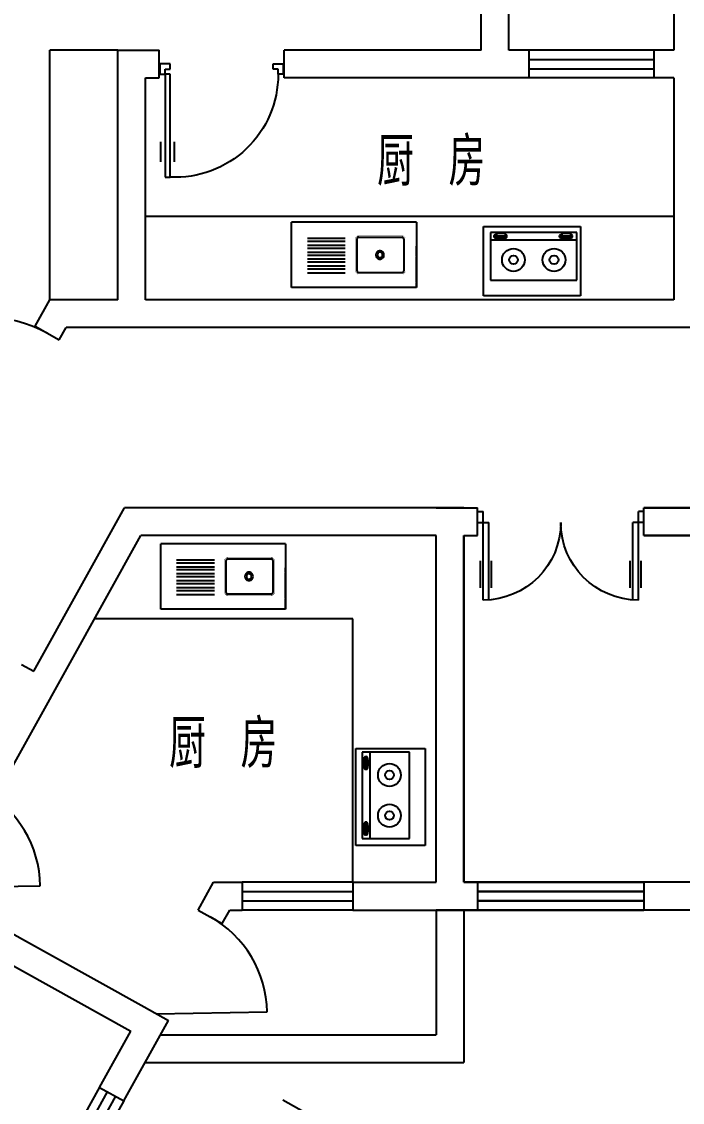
# Model space of a CAD drawing. Header units: millimetres. Extents: x 964 to 43707, y 588 to 33751.
# Drawn here: x 16145 to 20913, y 13654 to 21447 of the extents above; entities that cross this region are included whole.
import ezdxf
from ezdxf.enums import TextEntityAlignment as Align

# ---------------------------------------------------------------- set-up
doc = ezdxf.new("R2010")
doc.units = ezdxf.units.MM
doc.linetypes.add('HIDDEN', pattern=[7.5, 5, -2.5])
for name, color, linetype in [('1', 7, 'Continuous'), ('AXIS', 3, 'Continuous'), ('PUB_TITLE', 4, 'Continuous'), ('PUB_WINDW', 7, 'Continuous'), ('TOTHER', 7, 'Continuous'), ('WALL', 255, 'Continuous'), ('WINDOW', 2, 'Continuous')]:
    doc.layers.add(name, color=color, linetype=linetype)
doc.styles.add('_XY', font='txt.shx', dxfattribs={"width": 0.8, "bigfont": 'XY.shx'})
doc.styles.add('DIM_FONT', font='SIMPLEX', dxfattribs={"width": 0.8})
doc.styles.add('SIMPLEX', font='SIMPLEX.SHX')
doc.styles.get("Standard").update_dxf_attribs({"font": 'arial.ttf'})
doc.dimstyles.new('NORMAL', dxfattribs={"dimscale": 2, "dimtxt": 300, "dimasz": 1, "dimexe": 250, "dimexo": 300, "dimgap": 0.09, "dimtad": 1, "dimtoh": 1, "dimdec": 0, "dimzin": 0, "dimdsep": 46, "dimtxsty": 'DIM_FONT', "dimcen": 0.09, "dimadec": 0, "dimazin": 0, "dimtfac": 1, "dimtdec": 0, "dimtix": 1, "dimtofl": 0, "dimtmove": 2, "dimatfit": 3, "dimfxl": 1, "dimtolj": 1, "dimtzin": 0, "dimarcsym": 0})

# ---------------------------------------------------------------- blocks, each defined once
blk = doc.blocks.new('M_A20TUI')
for p, q in [((-0.4667, 0.4709), (-0.4667, -0.0625)), ((-0.4333, 0.4697), (-0.4333, 0.0042)), ((0.4333, 0.4697), (0.4333, 0.0042)), ((0.4667, 0.4709), (0.4667, -0.0625)), ((-0.4833, 0.3962), (-0.4833, 0.2346)), ((-0.4167, 0.3962), (-0.4167, 0.2346)), ((0.4167, 0.3962), (0.4167, 0.2346)), ((0.4833, 0.3962), (0.4833, 0.2346)), ((-0.5, 0.0042), (-0.4333, 0.0042)), ((-0.5, 0.0042), (-0.5, -0.0625)), ((0.5, 0.0042), (0.4333, 0.0042)), ((0.5, 0.0042), (0.5, -0.0625)), ((-0.5, -0.0625), (-0.4667, -0.0625)), ((0.5, -0.0625), (0.4667, -0.0625))]:
    blk.add_line(p, q)
for centre, start, end in [((-0.4667, 0.0042), 0, 90), ((0.4667, 0.0042), 90, 180)]:
    blk.add_arc(centre, 0.4667, start, end)
blk = doc.blocks.new('_WBLK')
for p, q in [((-0.5, 0.5), (0.5, 0.5)), ((0.5, 0.1667), (-0.5, 0.1667)), ((0.5, -0.1667), (-0.5, -0.1667)), ((-0.5, -0.5), (0.5, -0.5))]:
    blk.add_line(p, q)
at = {"style": 'SIMPLEX', "flags": 9}
blk.add_attdef('A', text='', height=1, dxfattribs=at).set_placement((0, 1.5), align=Align.MIDDLE)
blk = doc.blocks.new('_DIMX')
at = {"const_width": 50}
blk.add_lwpolyline([(-70, -70), (70, 70)], dxfattribs=at)
blk = doc.blocks.new('*D40')
at = {"color": 0, "linetype": 'ByBlock', "transparency": 16777216}
for p, q in [((421690.5, 104059.6), (422764.8, 103462.5)), ((422545.8, 103583.1), (416898.7, 93423.4)), ((416042.4, 93898.2), (417116.7, 93301))]:
    blk.add_line(p, q, dxfattribs=at)
at = {"layer": 'DEFPOINTS', "color": 0, "linetype": 'ByBlock', "transparency": 16777216}
for p in [(421428.3, 104205.4), (415780.2, 94043.9), (416898.2, 93422.5)]:
    blk.add_point(p, dxfattribs=at)
at = {"color": 0, "linetype": 'ByBlock', "transparency": 16777216}
for p, rotation in [((422546.3, 103584), 60.9330761426126), ((416898.2, 93422.5), 240.9330761426126)]:
    blk.add_blockref('_DIMX', p, dxfattribs=dict(at, rotation=rotation))
at = {"color": 7, "linetype": 'ByBlock', "transparency": 16777216, "insert": (419460, 98649), "char_height": 300, "attachment_point": 5, "rotation": 60.93308, "style": '_XY'}
blk.add_mtext('\\A1;11400', dxfattribs=at)
blk = doc.blocks.new('*D43')
at = {"color": 0, "linetype": 'ByBlock', "transparency": 16777216}
for p, q in [((421428.3, 104205.4), (422151.5, 103803.4)), ((421932.5, 103924), (420512, 101368.6)), ((420006.9, 101648.2), (420730.1, 101246.2))]:
    blk.add_line(p, q, dxfattribs=at)
at = {"layer": 'DEFPOINTS', "color": 0, "linetype": 'ByBlock', "transparency": 16777216}
for p in [(421166.1, 104351.1), (419744.7, 101793.9), (420511.6, 101367.7)]:
    blk.add_point(p, dxfattribs=at)
at = {"color": 0, "linetype": 'ByBlock', "transparency": 16777216}
for p, rotation in [((421932.9, 103924.9), 60.93307614260429), ((420511.6, 101367.7), 240.9330761426043)]:
    blk.add_blockref('_DIMX', p, dxfattribs=dict(at, rotation=rotation))
at = {"color": 7, "linetype": 'ByBlock', "transparency": 16777216, "insert": (420960, 102792), "char_height": 300, "attachment_point": 5, "rotation": 60.93308, "style": '_XY'}
blk.add_mtext('\\A1;3000', dxfattribs=at)
blk = doc.blocks.new('M_A23MCU')
for p, q in [((-0.4541, 0.0807), (-0.4541, 0.9053)), ((-0.4541, 0.9053), (-0.4129, 0.9053)), ((-0.4129, 0.9053), (-0.4129, 0.0807)), ((-0.489, 0.7822), (-0.489, 0.6235)), ((-0.378, 0.7822), (-0.378, 0.6235)), ((-0.4953, -0.0018), (-0.4953, 0.0807)), ((-0.4953, 0.0807), (-0.4541, 0.0807)), ((-0.4129, 0.0807), (-0.4541, 0.0807)), ((-0.4541, 0.0807), (-0.4541, 0.0395)), ((-0.4541, 0.0395), (-0.4129, 0.0395)), ((-0.4129, 0.0395), (-0.4129, -0.0018)), ((0.4117, 0.0395), (0.4117, -0.0018)), ((0.4529, 0.0395), (0.4117, 0.0395)), ((0.4529, 0.0807), (0.4529, 0.0395)), ((0.4941, 0.0807), (0.4529, 0.0807)), ((0.4941, -0.0018), (0.4941, 0.0807)), ((-0.4129, -0.0018), (-0.4953, -0.0018)), ((-0.4953, -0.0018), (-0.4953, -0.0018)), ((0.4117, -0.0018), (0.4941, -0.0018)), ((0.4941, -0.0018), (0.4941, -0.0018))]:
    blk.add_line(p, q)
blk.add_arc((-0.3716, 0.0817), 0.8246, 359.92833, 92.86603)
blk = doc.blocks.new('M_E19')
for p, q in [((-323.5, -113.1), (-323.5, -455.5)), ((299.3, -113.1), (-323.5, -113.1)), ((299.3, -455.5), (299.3, -113.1)), ((-323.5, -399.8), (299.3, -399.8)), ((-323.5, -455.5), (299.3, -455.5)), ((-290.9, -422.1), (-290.8, -433.8)), ((-215.7, -431.5), (-280.4, -431.5)), ((-280.4, -431.5), (-280.4, -448.2)), ((-280.4, -448.2), (-215.7, -448.2)), ((-215.7, -448.2), (-215.7, -431.5)), ((-199.1, -423.2), (-199.1, -433.7)), ((182.1, -422.1), (182.2, -433.8)), ((192.6, -431.5), (192.6, -448.2)), ((257.3, -431.5), (192.6, -431.5)), ((192.6, -448.2), (257.3, -448.2)), ((257.3, -448.2), (257.3, -431.5)), ((273.9, -423.2), (273.9, -433.7))]:
    blk.add_line(p, q)
for points in [[(-199.1, -423.2, 0.259034), (-201, -419.8, 0.076276), (-212.5, -414.9, 0.036515), (-226.1, -412.4, 0.026615), (-244.9, -411.4, 0.026615), (-263.8, -412.4, 0.036515), (-277.3, -414.9, 0.076276), (-288.9, -419.8, 0.259034), (-290.8, -423.2, 0.078462), (-290.6, -424.5, 0.056762)], [(-199.1, -433.7, 0.259034), (-201, -430.3, 0.076276), (-212.5, -425.4, 0.036515), (-226.1, -422.9, 0.026615), (-244.9, -421.9, 0.026615), (-263.8, -422.9, 0.036515), (-277.3, -425.4, 0.076276), (-288.9, -430.3, 0.259034), (-290.8, -433.7, 0.259034), (-288.9, -437.2, 0.056762), (-280.4, -441.2, 0.036515)], [(-215.7, -442.9, 0.008736), (-212.5, -442.1, 0.076276), (-201, -437.2, 0.259034), (-199.1, -433.7, 0.259034)], [(273.9, -423.2, 0.259034), (272, -419.8, 0.076276), (260.5, -414.9, 0.036515), (246.9, -412.4, 0.026615), (228.1, -411.4, 0.026615), (209.2, -412.4, 0.036515), (195.7, -414.9, 0.076276), (184.1, -419.8, 0.259034), (182.2, -423.2, 0.078462), (182.4, -424.5, 0.056762)], [(273.9, -433.7, 0.259034), (272, -430.3, 0.076276), (260.5, -425.4, 0.036515), (246.9, -422.9, 0.026615), (228.1, -421.9, 0.026615), (209.2, -422.9, 0.036515), (195.7, -425.4, 0.076276), (184.1, -430.3, 0.259034), (182.2, -433.7, 0.259034), (184.1, -437.2, 0.056762), (192.6, -441.2, 0.036515)], [(257.3, -442.9, 0.008736), (260.5, -442.1, 0.076276), (272, -437.2, 0.259034), (273.9, -433.7, 0.259034)]]:
    blk.add_lwpolyline(points, format="xyb")
at = {"layer": 'TOTHER', "linetype": 'Continuous'}
for p, q in [((-350, 0), (350, 0)), ((-350, -500), (-350, 0)), ((350, 0), (350, -500)), ((350, -500), (-350, -500))]:
    blk.add_line(p, q, dxfattribs=at)
for centre, radius in [((-158.4, -258.5), 82.5), ((-158.4, -258.5), 31.6), ((134.2, -258.5), 82.5), ((134.2, -258.5), 31.6)]:
    blk.add_circle(centre, radius, dxfattribs=at)
at = {"width": 0.8, "flags": 9}
for tag in ['XSIZE', 'YSIZE']:
    blk.add_attdef(tag, (0, 0), '', height=0.5, dxfattribs=at)
blk = doc.blocks.new('M_E16')
for p, q in [((-358.7, -350.6), (-358.7, -119.3)), ((-346.9, -107.1), (-34.1, -107.1)), ((-22.3, -119.3), (-22.3, -350.6)), ((63.3, -103.3), (335.6, -103.3)), ((63.3, -131.7), (335.6, -131.7)), ((63.3, -153.3), (335.6, -153.3)), ((63.3, -181.7), (335.6, -181.7)), ((63.3, -203.3), (335.6, -203.3)), ((63.3, -231.7), (335.6, -231.7)), ((63.3, -253.3), (335.6, -253.3)), ((63.3, -281.7), (335.6, -281.7)), ((63.3, -303.3), (335.6, -303.3)), ((-34.1, -362.8), (-346.9, -362.8)), ((63.3, -331.7), (335.6, -331.7)), ((63.3, -353.3), (335.6, -353.3))]:
    blk.add_line(p, q)
for points, const_width in [([(-370.5, -356.7), (-370.5, -113.2)], 2), ([(-352.8, -95), (-370.5, -113.2)], 1.91), ([(-352.8, -95), (-28.2, -95)], 1.8), ([(-10.5, -113.2), (-28.2, -95)], 1.91), ([(-10.5, -113.2), (-10.5, -356.7)], 2), ([(-370.5, -356.7), (-352.8, -375)], 1.91), ([(-28.2, -375), (-352.8, -375)], 1.8), ([(-28.2, -375), (-10.5, -356.7)], 1.91)]:
    blk.add_lwpolyline(points, dxfattribs=dict(const_width=const_width))
for points in [[(-346.9, -107.1), (-350.9, -107.9), (-354.4, -110), (-357.1, -113.2), (-358.5, -117.2), (-358.7, -119.3)], [(-22.3, -119.3), (-23, -115.1), (-25, -111.5), (-28.2, -108.8), (-32, -107.3), (-34.1, -107.1)], [(-216.3, -235), (-214.5, -245.4), (-209.4, -254.5), (-201.5, -261.3), (-191.9, -264.9), (-181.7, -264.9), (-172, -261.3), (-164.2, -254.5), (-159.1, -245.4), (-157.3, -235), (-159.1, -224.6), (-164.2, -215.4), (-172, -208.6), (-181.7, -205), (-191.9, -205), (-201.5, -208.6), (-209.4, -215.4), (-214.5, -224.6), (-216.3, -235)], [(-206, -235), (-204.8, -241.7), (-201.5, -247.7), (-196.4, -252.1), (-190.1, -254.4), (-183.5, -254.4), (-177.2, -252.1), (-172.1, -247.7), (-168.8, -241.7), (-167.6, -235), (-168.8, -228.2), (-172.1, -222.2), (-177.2, -217.8), (-183.5, -215.5), (-190.1, -215.5), (-196.4, -217.8), (-201.5, -222.2), (-204.8, -228.2), (-206, -235)], [(-358.7, -350.6), (-358, -354.8), (-355.9, -358.4), (-352.8, -361.2), (-348.9, -362.6), (-346.9, -362.8)], [(-34.1, -362.8), (-30, -362.1), (-26.5, -359.9), (-23.9, -356.7), (-22.4, -352.7), (-22.3, -350.6)]]:
    blk.add_lwpolyline(points)
at = {"layer": 'TOTHER', "linetype": 'Continuous'}
for p, q in [((-450, 0), (450, 0)), ((-450, -470.6), (-450, 0)), ((450, 0), (450, -470.6)), ((-450, -470.6), (450, -470.6))]:
    blk.add_line(p, q, dxfattribs=at)
at = {"layer": 'TOTHER', "linetype": 'HIDDEN'}
blk.add_line((-450, 0), (-450, -300), dxfattribs=at)
at = {"width": 0.8, "flags": 9}
for tag in ['XSIZE', 'YSIZE']:
    blk.add_attdef(tag, (0, 0), '', height=0.5, dxfattribs=at)
blk = doc.blocks.new('_DBLK')
blk.add_line((-0.5, 0), (0, -0.866))
blk.add_arc((-0.5, 0), 1, 300, 0)
at = {"style": 'SIMPLEX', "flags": 9}
blk.add_attdef('A', text='', height=1, dxfattribs=at).set_placement((0, 1.5), align=Align.MIDDLE)
blk = doc.blocks.new('1T4F69')
at = {"layer": 'WALL'}
for p, q in [((19996.2, -11192.5), (19996.2, -13064.8)), ((18606.6, -13064.8), (18606.6, -12414.8)), ((18806.6, -13064.8), (18806.6, -12414.8)), ((15984.2, -14864.8), (15984.2, -13064.8)), ((15984.2, -13064.8), (16284.2, -13064.8)), ((16284.2, -13264.8), (16284.2, -13064.8)), ((17184.2, -13264.8), (17184.2, -13064.8)), ((18606.6, -13064.8), (17184.2, -13064.8)), ((18951.4, -13064.8), (18806.6, -13064.8)), ((18951.4, -13064.8), (18951.4, -13264.8)), ((19996.2, -13064.8), (19851.4, -13064.8)), ((19851.4, -13064.8), (19851.4, -13264.8)), ((16184.2, -14864.8), (16184.2, -13264.8)), ((16184.2, -13264.8), (16284.2, -13264.8)), ((18951.4, -13264.8), (17184.2, -13264.8)), ((19996.2, -13264.8), (19851.4, -13264.8)), ((19996.2, -13264.8), (19996.2, -14864.8)), ((15387.9, -15055), (15493.7, -14864.8)), ((15984.2, -14864.8), (15493.7, -14864.8)), ((19996.2, -14864.8), (16184.2, -14864.8)), ((15387.9, -15055), (15562.7, -15152.2)), ((15562.7, -15152.2), (15611.3, -15064.8)), ((20196.2, -15064.8), (15611.3, -15064.8)), ((15377.9, -17543.1), (16032.8, -16364.8)), ((18481.2, -16364.8), (16032.8, -16364.8)), ((18281.2, -16364.8), (18581.2, -16364.8)), ((18281.2, -16364.8), (18581.2, -16364.8)), ((18481.2, -16364.8), (18581.2, -16364.8)), ((18581.2, -16564.8), (18581.2, -16364.8)), ((24681.2, -16364.8), (19781.2, -16364.8)), ((19781.2, -16564.8), (19781.2, -16364.8)), ((19781.2, -16364.8), (23181.2, -16364.8)), ((15101.5, -18452), (16150.5, -16564.8)), ((18281.2, -16564.8), (16150.5, -16564.8)), ((18281.2, -19064.8), (18281.2, -16564.8)), ((18481.2, -16564.8), (18581.2, -16564.8)), ((18481.2, -19064.8), (18481.2, -16564.8)), ((18481.2, -19064.8), (18481.2, -16564.8)), ((18481.2, -16564.8), (18481.2, -19064.8)), ((18481.2, -16564.8), (18581.2, -16564.8)), ((18481.2, -16564.8), (18581.2, -16564.8)), ((24481.2, -16564.8), (19781.2, -16564.8)), ((19781.2, -16564.8), (23181.2, -16564.8)), ((15290.5, -17494.5), (15377.9, -17543.1)), ((14538, -19054.1), (16174.9, -19963.9)), ((16563.6, -19264.7), (16674.7, -19064.8)), ((16674.7, -19064.8), (16881.2, -19064.8)), ((16881.2, -19064.8), (16881.2, -19264.8)), ((17681.2, -19064.8), (18281.2, -19064.8)), ((17681.2, -19064.8), (17681.2, -19264.8)), ((18581.2, -19064.8), (18481.2, -19064.8)), ((18581.2, -19064.8), (18481.2, -19064.8)), ((18481.2, -19064.8), (18581.2, -19064.8)), ((18581.2, -19064.8), (18581.2, -19264.8)), ((18581.2, -19064.8), (18581.2, -19264.8)), ((19781.2, -19064.8), (19781.2, -19264.8)), ((23181.2, -19064.8), (19781.2, -19064.8)), ((14440.8, -19228.9), (16077.8, -20138.8)), ((16563.6, -19264.7), (16738.4, -19361.9)), ((16738.4, -19361.9), (16792.4, -19264.8)), ((16792.4, -19264.8), (16881.2, -19264.8)), ((17681.2, -19264.8), (18481.2, -19264.8)), ((18581.2, -19264.8), (18281.2, -19264.8)), ((18281.2, -19264.8), (18581.2, -19264.8)), ((18581.2, -19264.8), (18481.2, -19264.8)), ((23181.2, -19264.8), (19781.2, -19264.8)), ((16174.9, -19963.9), (16349.7, -20061.1)), ((16027.7, -20640.5), (16349.7, -20061.1)), ((15852.9, -20543.3), (16077.8, -20138.8)), ((15852.9, -20543.3), (16027.7, -20640.5))]:
    blk.add_line(p, q, dxfattribs=at)
at = {"layer": 'WINDOW'}
for p, q in [((15493.7, -14864.8), (15493.7, -13064.8)), ((15984.2, -13064.8), (15493.7, -13064.8)), ((19996.2, -14264.8), (16184.2, -14264.8)), ((17681.2, -17164.8), (15817, -17164.8)), ((17681.2, -19064.8), (17681.2, -17164.8)), ((18281.2, -19264.8), (18281.2, -20164.8)), ((18481.2, -19264.8), (18481.2, -20364.8)), ((16292.1, -20164.8), (18281.2, -20164.8)), ((16181, -20364.8), (18481.2, -20364.8))]:
    blk.add_line(p, q, dxfattribs=at)
at = {"layer": '1'}
for name, p, rotation in [('M_E16', (17688.9, -14775.9), 180), ('M_E19', (18973.8, -14835.2), 180), ('M_E16', (16744.5, -17094.5), 180), ('M_E19', (18203.3, -18449.7), 270)]:
    blk.add_blockref(name, p, dxfattribs=dict(at, rotation=rotation))
at = {"layer": 'WINDOW'}
for name, p, xscale, yscale, zscale, rotation in [('_WBLK', (19401.4, -13164.8), 900, 200, 900, 180), ('M_A23MCU', (16734.2, -13164.8), -900, 900, 900, 180), ('_DBLK', (15256.7, -15496.9), -900, 900, 900, 240.9330761426194), ('_DBLK', (14819.7, -18753), -800, -800, 800, 240.9330761426153), ('_WBLK', (17281.2, -19164.8), 800, 199.9999999999708, 800, 180), ('_WBLK', (19181.2, -19164.8), 1200, 199.999999999999, 1200, 180), ('_WBLK', (19181.2, -19164.8), -1200, 200.0000000000009, 1200, 180), ('_DBLK', (16456.7, -19662.9), -800, -800, 800, 240.9330761426139), ('_WBLK', (15503, -21378.5), 1800, 200.0000000000001, 1800, 240.9330761426139)]:
    blk.add_blockref(name, p, dxfattribs=dict(at, xscale=xscale, yscale=yscale, zscale=zscale, rotation=rotation))
at = {"layer": 'WINDOW', "xscale": 1200, "yscale": -1200, "zscale": 1200}
blk.add_blockref('M_A20TUI', (19181.2, -16464.8), dxfattribs=at)
at = {"layer": 'PUB_TITLE', "style": '_XY', "width": 0.8}
for p in [(17855.4, -14042.6), (16354.9, -18240.6)]:
    blk.add_text('厨 房', height=350, dxfattribs=at).set_placement(p)
at = {"layer": 'AXIS'}
for p1, p2, distance, text, picture, middle in [((16913, -20488.6), (15491.6, -23045.8), 877.3, '3000', '*D43', (16706.9, -22047.7)), ((17175.2, -20634.3), (11527.1, -30795.8), 1279.1, '11400', '*D40', (15206.9, -26190.8))]:
    dim = blk.add_aligned_dim(p1=p1, p2=p2, distance=distance, text=text, dimstyle='NORMAL', override={"dimtxsty": '_XY'}, dxfattribs=at)
    dim.commit()
    dim.dimension.update_dxf_attribs({"geometry": picture, "text_midpoint": middle, "insert": (-404253.1, -124839.7)})

msp = doc.modelspace()

# ---------------------------------------------------------------- block references
at = {"layer": 'PUB_WINDW'}
msp.add_blockref('1T4F69', (854.1, 34305.5), dxfattribs=at)

doc.saveas('drawing.dxf')
